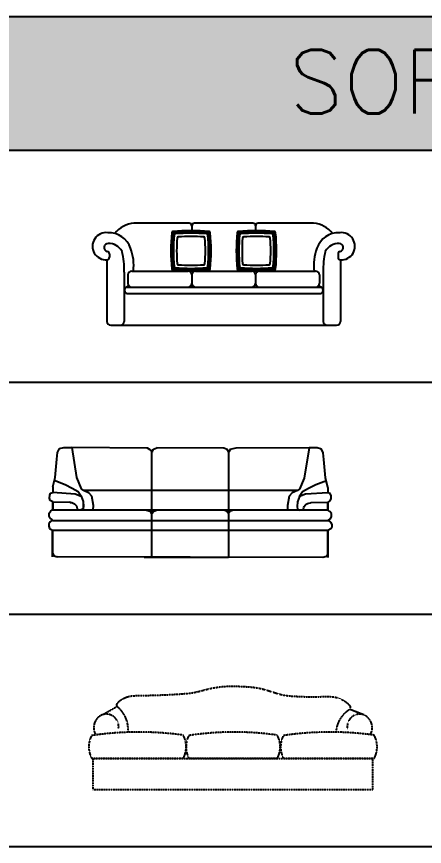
# Model space of a CAD drawing. Header units: millimetres. Extents: x 22852 to 54489, y 38200 to 53043.
# Drawn here: x 34557 to 37756, y 46532 to 53043 of the extents above; entities that cross this region are included whole.
import ezdxf

# ---------------------------------------------------------------- set-up
doc = ezdxf.new("R2010")
doc.units = ezdxf.units.MM
doc.linetypes.add('M-HIDDEN', pattern=[1.875, 1.25, -0.625])
doc.layers.add('www.cad-blocks.net', color=7, linetype='Continuous')
doc.styles.get("Standard").update_dxf_attribs({"font": 'arial.ttf'})

# ---------------------------------------------------------------- blocks, each defined once
blk = doc.blocks.new('A$C796C3687')
for p, q in [((760.2, 800), (323.8, 800)), ((760.2, 800), (323.8, 800)), ((1260.2, 800), (797.1, 800)), ((1260.2, 800), (797.1, 800)), ((1733.6, 800), (1297.1, 800)), ((1733.6, 800), (1297.1, 800)), ((778.7, 780.1), (778.7, 741.6)), ((778.7, 780.1), (778.7, 741.6)), ((1278.7, 780.1), (1278.7, 741.6)), ((1278.7, 780.1), (1278.7, 741.6)), ((131.5, 559.9), (131.5, 533.3)), ((131.5, 559.9), (131.5, 533.3)), ((1925.9, 559.9), (1925.9, 533.3)), ((1925.9, 559.9), (1925.9, 533.3)), ((112.8, 513.3), (112.8, 30)), ((112.8, 513.3), (112.8, 30)), ((1944.6, 513.3), (1944.6, 30)), ((1944.6, 513.3), (1944.6, 30)), ((247.6, 417.6), (247.6, 30)), ((247.6, 417.6), (247.6, 30)), ((277.7, 395.3), (277.7, 330)), ((277.7, 395.3), (277.7, 330)), ((307.7, 425.3), (748.7, 425.3)), ((307.7, 425.3), (748.7, 425.3)), ((778.7, 395.3), (778.7, 330)), ((778.7, 395.3), (778.7, 330)), ((808.7, 425.3), (1248.7, 425.3)), ((808.7, 425.3), (1248.7, 425.3)), ((1278.7, 395.3), (1278.7, 330)), ((1278.7, 395.3), (1278.7, 330)), ((1308.7, 425.3), (1749.6, 425.3)), ((1308.7, 425.3), (1749.6, 425.3)), ((1779.6, 395.3), (1779.6, 330)), ((1779.6, 395.3), (1779.6, 330)), ((1809.8, 417.6), (1809.8, 30)), ((1809.8, 417.6), (1809.8, 30)), ((250.4, 280), (250.4, 270)), ((250.4, 280), (250.4, 270)), ((270.4, 300), (1787, 300)), ((270.4, 300), (1787, 300)), ((1807, 280), (1807, 270)), ((1807, 280), (1807, 270)), ((270.4, 250), (1787, 250)), ((270.4, 250), (1787, 250)), ((142.8, 0), (1914.6, 0)), ((142.8, 0), (1914.6, 0))]:
    blk.add_line(p, q)
for centre, radius, start, end in [((338.2, 593.3), 207.2, 94.00167, 142.32048), ((338.2, 593.3), 207.2, 94.00167, 142.32048), ((758.7, 780.1), 20, 0, 94.38564), ((758.7, 780.1), 20, 0, 94.38564), ((798.7, 780.1), 20, 85.61436, 180), ((798.7, 780.1), 20, 85.61436, 180), ((1258.7, 780.1), 20, 0, 94.38564), ((1258.7, 780.1), 20, 0, 94.38564), ((1298.7, 780.1), 20, 85.61436, 180), ((1298.7, 780.1), 20, 85.61436, 180), ((1719.1, 593.3), 207.2, 37.67952, 85.99833), ((1719.1, 593.3), 207.2, 37.67952, 85.99833), ((105.9, 619.8), 106.7, 83.10243, 273.71081), ((105.9, 619.8), 106.7, 83.10243, 273.71081), ((128.2, 547), 179, 18.55154, 93.0451), ((128.2, 547), 179, 18.55154, 93.0451), ((2093.4, 584), 1478.9, 174.49724, 185.50276), ((2093.4, 584), 1478.9, 174.49724, 185.50276), ((631.3, 724.8), 10, 95.50276, 174.49724), ((631.3, 724.8), 10, 95.50276, 174.49724), ((2093.4, 584), 1468.9, 174.82171, 185.17829), ((2093.4, 584), 1468.9, 174.82171, 185.17829), ((772.2, -737.3), 1478.9, 84.49724, 95.50276), ((772.2, -737.3), 1478.9, 84.49724, 95.50276), ((640.5, 715.6), 10, 95.17829, 174.82171), ((640.5, 715.6), 10, 95.17829, 174.82171), ((772.2, -737.3), 1468.9, 84.82171, 95.17829), ((772.2, -737.3), 1468.9, 84.82171, 95.17829), ((649.7, 706.4), 10, 94.84776, 175.15224), ((649.7, 706.4), 10, 94.84776, 175.15224), ((772.2, -737.3), 1458.9, 85.15224, 94.84776), ((772.2, -737.3), 1458.9, 85.15224, 94.84776), ((894.6, 706.4), 10, 4.84776, 85.15224), ((894.6, 706.4), 10, 4.84776, 85.15224), ((903.8, 715.6), 10, 5.17829, 84.82171), ((903.8, 715.6), 10, 5.17829, 84.82171), ((-549.1, 584), 1468.9, 354.82171, 5.17829), ((-549.1, 584), 1468.9, 354.82171, 5.17829), ((913, 724.8), 10, 5.50276, 84.49724), ((913, 724.8), 10, 5.50276, 84.49724), ((-549.1, 584), 1478.9, 354.49724, 5.50276), ((-549.1, 584), 1478.9, 354.49724, 5.50276), ((2606.5, 584), 1478.9, 174.49724, 185.50276), ((2606.5, 584), 1478.9, 174.49724, 185.50276), ((1144.3, 724.8), 10, 95.50276, 174.49724), ((1144.3, 724.8), 10, 95.50276, 174.49724), ((2606.5, 584), 1468.9, 174.82171, 185.17829), ((2606.5, 584), 1468.9, 174.82171, 185.17829), ((1285.2, -737.3), 1478.9, 84.49724, 95.50276), ((1285.2, -737.3), 1478.9, 84.49724, 95.50276), ((1153.5, 715.6), 10, 95.17829, 174.82171), ((1153.5, 715.6), 10, 95.17829, 174.82171), ((1285.2, -737.3), 1468.9, 84.82171, 95.17829), ((1285.2, -737.3), 1468.9, 84.82171, 95.17829), ((1162.7, 706.4), 10, 94.84776, 175.15224), ((1162.7, 706.4), 10, 94.84776, 175.15224), ((1285.2, -737.3), 1458.9, 85.15224, 94.84776), ((1285.2, -737.3), 1458.9, 85.15224, 94.84776), ((1407.6, 706.4), 10, 4.84776, 85.15224), ((1407.6, 706.4), 10, 4.84776, 85.15224), ((1416.9, 715.6), 10, 5.17829, 84.82171), ((1416.9, 715.6), 10, 5.17829, 84.82171), ((-36.1, 584), 1468.9, 354.82171, 5.17829), ((-36.1, 584), 1468.9, 354.82171, 5.17829), ((1426, 724.8), 10, 5.50276, 84.49724), ((1426, 724.8), 10, 5.50276, 84.49724), ((-36.1, 584), 1478.9, 354.49724, 5.50276), ((-36.1, 584), 1478.9, 354.49724, 5.50276), ((1929.1, 547), 179, 86.9549, 161.44846), ((1929.1, 547), 179, 86.9549, 161.44846), ((1951.5, 619.8), 106.7, 266.28919, 96.89757), ((1951.5, 619.8), 106.7, 266.28919, 96.89757), ((2093.4, 584), 1458.9, 175.15224, 184.84776), ((2093.4, 584), 1458.9, 175.15224, 184.84776), ((2093.4, 584), 1433.9, 176.00631, 183.99369), ((2093.4, 584), 1433.9, 176.00631, 183.99369), ((673, 683.1), 10, 93.99369, 176.00631), ((673, 683.1), 10, 93.99369, 176.00631), ((772.2, -737.3), 1433.9, 86.00631, 93.99369), ((772.2, -737.3), 1433.9, 86.00631, 93.99369), ((871.3, 683.1), 10, 3.99369, 86.00631), ((871.3, 683.1), 10, 3.99369, 86.00631), ((-549.1, 584), 1433.9, 356.00631, 3.99369), ((-549.1, 584), 1433.9, 356.00631, 3.99369), ((-549.1, 584), 1458.9, 355.15224, 4.84776), ((-549.1, 584), 1458.9, 355.15224, 4.84776), ((2606.5, 584), 1458.9, 175.15224, 184.84776), ((2606.5, 584), 1458.9, 175.15224, 184.84776), ((2606.5, 584), 1433.9, 176.00631, 183.99369), ((2606.5, 584), 1433.9, 176.00631, 183.99369), ((1186, 683.1), 10, 93.99369, 176.00631), ((1186, 683.1), 10, 93.99369, 176.00631), ((1285.2, -737.3), 1433.9, 86.00631, 93.99369), ((1285.2, -737.3), 1433.9, 86.00631, 93.99369), ((1384.4, 683.1), 10, 3.99369, 86.00631), ((1384.4, 683.1), 10, 3.99369, 86.00631), ((-36.1, 584), 1433.9, 356.00631, 3.99369), ((-36.1, 584), 1433.9, 356.00631, 3.99369), ((-36.1, 584), 1458.9, 355.15224, 4.84776), ((-36.1, 584), 1458.9, 355.15224, 4.84776), ((121.6, 610.1), 31.2, 88.57159, 258.38822), ((121.6, 610.1), 31.2, 88.57159, 258.38822), ((125.8, 519.7), 121.6, 29.54306, 91.58196), ((125.8, 519.7), 121.6, 29.54306, 91.58196), ((-49.6, 470.3), 372.3, 353.05934, 21.03809), ((-49.6, 470.3), 372.3, 353.05934, 21.03809), ((2106.9, 470.3), 372.3, 158.96191, 187.32684), ((2106.9, 470.3), 372.3, 158.96191, 187.32684), ((1931.6, 519.7), 121.6, 88.41804, 150.45694), ((1931.6, 519.7), 121.6, 88.41804, 150.45694), ((1935.7, 610.1), 31.2, 281.61178, 91.42841), ((1935.7, 610.1), 31.2, 281.61178, 91.42841), ((111.5, 533.3), 20, 273.71081, 0), ((111.5, 533.3), 20, 273.71081, 0), ((111.5, 559.9), 20, 0, 78.83927), ((111.5, 559.9), 20, 0, 78.83927), ((-350.9, 440.3), 598.9, 357.82967, 13.4516), ((-350.9, 440.3), 598.9, 357.82967, 13.4516), ((2408.2, 440.3), 598.9, 166.5484, 182.17033), ((2408.2, 440.3), 598.9, 166.5484, 182.17033), ((1945.9, 559.9), 20, 101.16073, 180), ((1945.9, 559.9), 20, 101.16073, 180), ((1945.9, 533.3), 20, 180, 266.28919), ((1945.9, 533.3), 20, 180, 266.28919), ((649.7, 461.5), 10, 184.84776, 265.15224), ((649.7, 461.5), 10, 184.84776, 265.15224), ((673, 484.8), 10, 183.99369, 266.00631), ((673, 484.8), 10, 183.99369, 266.00631), ((772.2, 1905.2), 1433.9, 266.00631, 273.99369), ((772.2, 1905.2), 1433.9, 266.00631, 273.99369), ((871.3, 484.8), 10, 273.99369, 356.00631), ((871.3, 484.8), 10, 273.99369, 356.00631), ((894.6, 461.5), 10, 274.84776, 355.15224), ((894.6, 461.5), 10, 274.84776, 355.15224), ((1162.7, 461.5), 10, 184.84776, 265.15224), ((1162.7, 461.5), 10, 184.84776, 265.15224), ((1186, 484.8), 10, 183.99369, 266.00631), ((1186, 484.8), 10, 183.99369, 266.00631), ((1285.2, 1905.2), 1433.9, 266.00631, 273.99369), ((1285.2, 1905.2), 1433.9, 266.00631, 273.99369), ((1384.4, 484.8), 10, 273.99369, 356.00631), ((1384.4, 484.8), 10, 273.99369, 356.00631), ((1407.6, 461.5), 10, 274.84776, 355.15224), ((1407.6, 461.5), 10, 274.84776, 355.15224), ((307.7, 395.3), 30, 90, 180), ((307.7, 395.3), 30, 90, 180), ((631.3, 443.1), 10, 185.50276, 264.49724), ((631.3, 443.1), 10, 185.50276, 264.49724), ((772.2, 1905.2), 1478.9, 264.49724, 275.50276), ((772.2, 1905.2), 1478.9, 264.49724, 275.50276), ((640.5, 452.3), 10, 185.17829, 264.82171), ((640.5, 452.3), 10, 185.17829, 264.82171), ((772.2, 1905.2), 1468.9, 264.82171, 275.17829), ((772.2, 1905.2), 1468.9, 264.82171, 275.17829), ((772.2, 1905.2), 1458.9, 265.15224, 274.84776), ((772.2, 1905.2), 1458.9, 265.15224, 274.84776), ((748.7, 395.3), 30, 0, 90), ((748.7, 395.3), 30, 0, 90), ((808.7, 395.3), 30, 90, 180), ((808.7, 395.3), 30, 90, 180), ((903.8, 452.3), 10, 275.17829, 354.82171), ((903.8, 452.3), 10, 275.17829, 354.82171), ((913, 443.1), 10, 275.50276, 354.49724), ((913, 443.1), 10, 275.50276, 354.49724), ((1144.3, 443.1), 10, 185.50276, 264.49724), ((1144.3, 443.1), 10, 185.50276, 264.49724), ((1285.2, 1905.2), 1478.9, 264.49724, 275.50276), ((1285.2, 1905.2), 1478.9, 264.49724, 275.50276), ((1153.5, 452.3), 10, 185.17829, 264.82171), ((1153.5, 452.3), 10, 185.17829, 264.82171), ((1285.2, 1905.2), 1468.9, 264.82171, 275.17829), ((1285.2, 1905.2), 1468.9, 264.82171, 275.17829), ((1285.2, 1905.2), 1458.9, 265.15224, 274.84776), ((1285.2, 1905.2), 1458.9, 265.15224, 274.84776), ((1248.7, 395.3), 30, 0, 90), ((1248.7, 395.3), 30, 0, 90), ((1308.7, 395.3), 30, 90, 180), ((1308.7, 395.3), 30, 90, 180), ((1416.9, 452.3), 10, 275.17829, 354.82171), ((1416.9, 452.3), 10, 275.17829, 354.82171), ((1426, 443.1), 10, 275.50276, 354.49724), ((1426, 443.1), 10, 275.50276, 354.49724), ((1749.6, 395.3), 30, 0, 90), ((1749.6, 395.3), 30, 0, 90), ((307.7, 330), 30, 180, 270), ((307.7, 330), 30, 180, 270), ((748.7, 330), 30, 270, 0), ((748.7, 330), 30, 270, 0), ((808.7, 330), 30, 180, 270), ((808.7, 330), 30, 180, 270), ((1248.7, 330), 30, 270, 0), ((1248.7, 330), 30, 270, 0), ((1308.7, 330), 30, 180, 270), ((1308.7, 330), 30, 180, 270), ((1749.6, 330), 30, 270, 0), ((1749.6, 330), 30, 270, 0), ((245.3, 337.7), 43.6, 273.02612, 327.64029), ((245.3, 337.7), 43.6, 273.02612, 327.64029), ((270.4, 280), 20, 90, 180), ((270.4, 280), 20, 90, 180), ((270.4, 270), 20, 180, 270), ((270.4, 270), 20, 180, 270), ((1812.1, 337.7), 43.6, 212.35971, 266.97388), ((1812.1, 337.7), 43.6, 212.35971, 266.97388), ((1787, 280), 20, 0, 90), ((1787, 280), 20, 0, 90), ((1787, 270), 20, 270, 0), ((1787, 270), 20, 270, 0), ((142.8, 30), 30, 180, 270), ((142.8, 30), 30, 180, 270), ((217.6, 30), 30, 270, 0), ((217.6, 30), 30, 270, 0), ((1839.8, 30), 30, 180, 270), ((1839.8, 30), 30, 180, 270), ((1914.6, 30), 30, 270, 0), ((1914.6, 30), 30, 270, 0)]:
    blk.add_arc(centre, radius, start, end)
blk = doc.blocks.new('A$C44E57E05')
for p, q in [((69, 823.4), (82.9, 854)), ((82.9, 854), (118.2, 863)), ((118.2, 863), (179.4, 862.8)), ((179.4, 862.8), (217.9, 625.4)), ((775, 857.7), (179.4, 862.8)), ((269, 860), (269, 859.3)), ((796.1, 844.6), (775, 857.7)), ((809.1, 827.4), (822.3, 848.3)), ((822.3, 848.3), (848.6, 858.7)), ((1374, 857.7), (848.6, 858.7)), ((1400.3, 847.2), (1374, 857.7)), ((1413.4, 826.2), (1400.3, 847.2)), ((1425.5, 847.6), (1411.4, 827.7)), ((1465.9, 857.7), (1421.3, 847.2)), ((2043.3, 859.2), (1465.9, 857.7)), ((2043.3, 859.2), (2003.5, 622)), ((2104.5, 859.2), (2043.3, 859.2)), ((2139.7, 850), (2104.5, 859.2)), ((2153.5, 819.4), (2139.7, 850)), ((64.1, 771.4), (69, 823.4)), ((809.2, 828.8), (796.1, 844.6)), ((809, 0), (809, 829.1)), ((809.9, 828.7), (811.7, 824.7)), ((1409, 833.3), (1409, 0)), ((1412.5, 827.6), (1410.8, 823.6)), ((2158.1, 767.4), (2153.5, 819.4)), ((49.5, 627.6), (64.1, 771.4)), ((2171.8, 623.5), (2158.1, 767.4)), ((32, 552.5), (49.5, 627.6)), ((43.3, 604.7), (127.3, 572.2)), ((217.9, 625.4), (254.1, 538.1)), ((2003.5, 622), (1966.8, 534.8)), ((2178, 600.6), (2093.8, 568.4)), ((2189, 548.4), (2171.8, 623.5)), ((32, 552.5), (31.8, 510.6)), ((127.3, 572.2), (183.7, 542.9)), ((183.7, 542.9), (231, 516.7)), ((254.1, 538.1), (270.9, 527.3)), ((1949.9, 524.1), (269.9, 524.1)), ((270.9, 527.3), (310.5, 508.8)), ((271.9, 527.3), (271.8, 526.8)), ((1949.9, 524.1), (1910.2, 505.8)), ((1949, 524.1), (1949, 523.6)), ((1966.8, 534.8), (1949.9, 524.1)), ((2037.2, 539.4), (1989.7, 513.4)), ((2093.8, 568.4), (2037.2, 539.4)), ((2189, 548.4), (2189, 506.5)), ((5.6, 465.3), (6.8, 486.6)), ((11.9, 447.2), (5.6, 465.3)), ((6.8, 486.6), (13.3, 504.7)), ((13.3, 504.7), (31.4, 509.9)), ((21.3, 506.8), (21.3, 507)), ((30.8, 510.7), (205.8, 498.9)), ((205.8, 498.9), (253.3, 480.5)), ((231, 516.7), (255.3, 476.8)), ((253.3, 480.5), (270.3, 437.9)), ((310.5, 508.8), (336.1, 483)), ((336.1, 483), (346.7, 409.6)), ((1884.5, 480.1), (1873.5, 406.7)), ((1910.2, 505.8), (1884.5, 480.1)), ((1967.3, 477.2), (1950, 434.7)), ((1989.7, 513.4), (1965.2, 473.6)), ((2014.8, 495.4), (1967.3, 477.2)), ((2189.9, 506.5), (2014.8, 495.4)), ((2207.4, 500.5), (2189.3, 505.8)), ((2199.4, 502.6), (2199.3, 502.8)), ((2213.8, 482.4), (2207.4, 500.5)), ((2208.5, 443), (2214.8, 461.1)), ((2214.8, 461.1), (2213.8, 482.4)), ((31, 434.4), (11.9, 447.2)), ((29, 435.7), (29, 370)), ((30.9, 434.6), (162.2, 431.7)), ((31.3, 434.6), (31, 374.1)), ((31, 374.1), (31.3, 434.1)), ((169, 429.2), (161.9, 433.2)), ((269, 441.2), (269, 370)), ((271, 403.2), (269.3, 380.8)), ((270.3, 437.9), (271.2, 402.5)), ((346.7, 409.6), (346.4, 369.3)), ((1873.5, 406.7), (1873.5, 366.4)), ((1950, 434.7), (1949, 399.3)), ((1949.1, 400), (1950.7, 377.6)), ((2051.3, 425.6), (2058.3, 429.6)), ((2189.4, 430.5), (2058.1, 428.1)), ((2189, 430.4), (2189, 370)), ((2189, 370), (2189, 430)), ((2189.3, 430.2), (2208.5, 443)), ((1.7, 323.8), (1.8, 347.2)), ((1.8, 347.2), (15.7, 364.2)), ((15.7, 364.2), (31.7, 374.8)), ((2189, 370), (29, 370)), ((31, 374.1), (31, 374.3)), ((216.3, 380.4), (223.4, 373.3)), ((264.9, 377.2), (252.7, 373.2)), ((270, 381.2), (264.9, 377.2)), ((271.9, 373.2), (271.9, 372.1)), ((767.1, 370.4), (796, 362.4)), ((798.7, 358.6), (777.7, 369.1)), ((796, 362.4), (809, 344)), ((809.2, 340.2), (798.7, 358.6)), ((809, 344), (824.9, 362.3)), ((811.8, 358.6), (809.2, 340.2)), ((843.3, 369.1), (811.8, 358.6)), ((824.9, 362.3), (846, 370.1)), ((1395, 361.2), (1374, 369.1)), ((1410.8, 342.9), (1395, 361.2)), ((1423.9, 361.2), (1410.8, 342.9)), ((1452.8, 369.1), (1423.9, 361.2)), ((1948.1, 370), (1948, 368.9)), ((1950, 378), (1955.1, 374)), ((1955.1, 374), (1967.3, 369.9)), ((2003.7, 377), (1996.6, 369.9)), ((2204.2, 360), (2188.2, 370.7)), ((2189, 370), (2189, 370.2)), ((2218, 343), (2204.2, 360)), ((2218, 319.6), (2218, 343)), ((0.1, 262.8), (0, 244.9)), ((9.7, 279.5), (0.1, 262.8)), ((10.1, 306.8), (1.7, 323.8)), ((30.1, 294.9), (9.7, 279.5)), ((30.2, 293.9), (10.1, 306.8)), ((29, 294.7), (29, 290)), ((29, 294.7), (29, 290)), ((29, 290), (2189, 290)), ((30.5, 290), (30.6, 294.1)), ((2189.3, 289.8), (2209.5, 302.6)), ((2189.4, 290.8), (2209.7, 275.3)), ((2209.5, 302.6), (2218, 319.6)), ((2209.7, 275.3), (2219.3, 258.5)), ((0, 244.9), (5.9, 226.9)), ((5.9, 226.9), (29.7, 213.7)), ((29, 214.1), (29, 210)), ((29, 4.1), (30.1, 214.1)), ((2189, 210), (29, 210)), ((29, 4.1), (30.1, 210)), ((30.1, 214.1), (29.1, 34.8)), ((30.1, 214.1), (30.3, 210)), ((2189, 210), (2189, 30.7)), ((2189, 0), (2189, 210)), ((2189, 210), (2189, 0)), ((2213.3, 222.7), (2189.4, 209.6)), ((2219.3, 240.6), (2213.3, 222.7)), ((2219.3, 258.5), (2219.3, 240.6)), ((29.1, 34.8), (40.1, 10.7)), ((40.1, 10.7), (68.8, 4)), ((2149.2, 0), (68.8, 4)), ((2177.9, 6.6), (2149.2, 0)), ((2189, 30.7), (2177.9, 6.6)), ((1349, 0), (749, 0)), ((1409, 0), (809, 0))]:
    blk.add_line(p, q)
at = {"extrusion": (0, 0, -1)}
for centre, start_param, end_param in [((165.5, 383.5), 4.747063, 6.498446), ((2054.6, 379.8), 2.930921, 4.682304)]:
    blk.add_ellipse(centre, major_axis=(56.5, 0), ratio=0.833333, start_param=start_param, end_param=end_param, dxfattribs=at)
blk = doc.blocks.new('A$C58B9761E')
at = {"linetype": 'M-HIDDEN', "ltscale": 0.75}
for p, q in [((109.1, 586.7), (222.5, 652.5)), ((2152.9, 586.7), (2048.1, 627.5)), ((21.8, 244.9), (742.3, 244.9)), ((2229.2, 240.8), (32.8, 240.8)), ((32.8, 240.8), (32.8, 0)), ((784.5, 244.9), (1479.9, 244.9)), ((1526.6, 244.9), (2239.9, 244.9)), ((2229.2, 0), (2229.2, 240.8)), ((32.8, 0), (2229.2, 0))]:
    blk.add_line(p, q, dxfattribs=at)
for centre, radius, start, end in [((147.1, 485.2), 108.4, 110.51513, 212.12719), ((136.7, 492.9), 97.8, 348.98837, 106.41185), ((83.2, 472.1), 225.3, 353.98613, 49.56151), ((2155.8, 439.9), 216.3, 119.69211, 177.70128), ((2125.3, 492.9), 97.8, 73.58815, 191.01163), ((2114.9, 485.2), 108.4, 327.87281, 69.48487), ((192.7, 333.9), 192.7, 152.49903, 207.50097), ((392.6, -2106.3), 2556.2, 82.17689, 98.34132), ((571.3, 333.9), 192.7, 332.49903, 28.59604), ((955.4, 333.9), 192.7, 152.49903, 207.50097), ((1142.4, -1931.6), 2381.5, 81.89461, 98.64237), ((1308.9, 333.9), 192.7, 332.49903, 28.59604), ((1697.5, 333.9), 192.7, 152.49903, 207.50097), ((1893.7, -2055.5), 2505.4, 82.09795, 98.42551), ((2069, 333.9), 192.7, 332.49903, 28.59604)]:
    blk.add_arc(centre, radius, start, end, dxfattribs=at)
blk.add_spline([(229.3, 643.6), (219.8, 659.4), (231.7, 683.9), (263.3, 709.1), (321.2, 731.2), (378.1, 736.2), (474.8, 738.2), (591.9, 742.1), (708.1, 748.4), (838.5, 763.4), (930.3, 786.3), (1033.3, 805.1), (1113, 810.2), (1211, 807.5), (1311.8, 798.7), (1448.7, 762.5), (1529.1, 740.2), (1630.7, 730.5), (1766.2, 726.5), (1877.1, 728.5), (1935.6, 723), (1994.9, 700), (2037.6, 668), (2051.4, 645.8), (2048.7, 627.9)], degree=3, dxfattribs=at)
blk = doc.blocks.new('FORMAT')
at = {"true_color": 0x546d8e}
h = blk.add_hatch(color=155, dxfattribs=at)
h.set_gradient(color1=(68, 68, 68), color2=(84, 109, 142), tint=1)
h.paths.add_polyline_path([(26581.4, 53043.5), (26581.4, 51995.5), (54489.3, 51995.5), (54489.3, 53043.5)])
at = {"color": 155, "true_color": 0x546d8e}
for p, q in [((26581.4, 53043.5), (54489.3, 53043.5)), ((26581.4, 51995.5), (54489.3, 51995.5)), ((26581.4, 51995.5), (54489.3, 51995.5)), ((26581.4, 50174.5), (54489.3, 50174.5)), ((26581.4, 48353.4), (54489.3, 48353.4)), ((26581.4, 46532.3), (54489.3, 46532.3))]:
    blk.add_line(p, q, dxfattribs=at)
at = {"insert": (36692.4, 52782.1), "char_height": 500, "attachment_point": 1}
blk.add_mtext_dynamic_manual_height_columns('{\\Fsimplex|c0;\\C255;\\c16777215;SOFAS ELEVATION}', width=16790, gutter_width=12.5, heights=[0], dxfattribs=at)

msp = doc.modelspace()

# ---------------------------------------------------------------- block references
for name, p in [('A$C796C3687', (35152.9, 50621.6)), ('A$C44E57E05', (34809.5, 48800.5)), ('A$C58B9761E', (35123.2, 46979.4))]:
    msp.add_blockref(name, p)
at = {"layer": 'www.cad-blocks.net'}
msp.add_blockref('FORMAT', (0, 0), dxfattribs=at)

doc.saveas('drawing.dxf')
